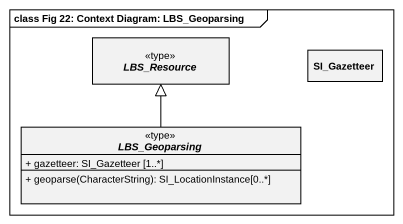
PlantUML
@startuml
mainframe class Fig 22: Context Diagram: LBS_Geoparsing
hide circle
hide empty members
skinparam classAttributeIconSize 0
abstract class LBS_Resource <<type>>
class SI_Gazetteer
abstract class LBS_Geoparsing <<type>> {
  + gazetteer: SI_Gazetteer [1..*]
  + geoparse(CharacterString): SI_LocationInstance[0..*]
}
LBS_Geoparsing -up-|> LBS_Resource
@enduml
